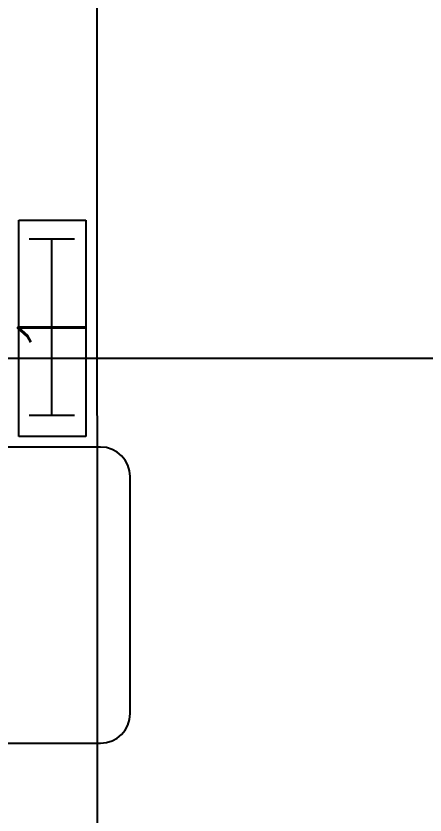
# Model space of a CAD drawing. Header units: inches. Extents: x 567429 to 582707, y 126347 to 133675.
# Drawn here: x 577660.2 to 577729.3, y 129312.1 to 129447 of the extents above; entities that cross this region are included whole.
import ezdxf

# ---------------------------------------------------------------- set-up
doc = ezdxf.new("R2010")
doc.units = ezdxf.units.IN
doc.header["$MEASUREMENT"] = 0
doc.layers.add('BORD', color=3, linetype='Continuous')
doc.layers.add('mobl', color=11, linetype='Continuous')
doc.styles.add('ROMANS', font='romans.shx')

# ---------------------------------------------------------------- blocks, each defined once
blk = doc.blocks.new('BOARD2')
at = {"layer": 'BORD'}
for p, q in [((65.21, -59.62), (65.21, -47.66)), ((65.21, -47.66), (103.79, -47.66)), ((103.79, -47.66), (103.79, -59.62)), ((69.04, -49.53), (69.04, -57.61)), ((100.46, -49.53), (100.46, -57.61)), ((103.79, -59.62), (65.21, -59.62))]:
    blk.add_line(p, q, dxfattribs=at)
at = {"layer": 'BORD', "color": 3}
blk.add_line((69.04, -53.54), (100.46, -53.54), dxfattribs=at)
at = {"layer": 'BORD', "color": 4}
blk.add_line((163.07, -61.63), (-163.07, -61.63), dxfattribs=at)
at = {"layer": 'BORD', "color": 2, "style": 'ROMANS'}
blk.add_text('1', height=12.06, dxfattribs=at).set_placement((78.96, -59.56))

msp = doc.modelspace()

# ---------------------------------------------------------------- linework, layer by layer
at = {"layer": 'mobl', "color": 15}
for p, q in [((577618.49, 129389.2), (577818.49, 129389.2)), ((577674.49, 129374.2), (577634.49, 129374.2)), ((577679.49, 129329.2), (577679.49, 129369.2)), ((577634.49, 129324.2), (577674.49, 129324.2))]:
    msp.add_line(p, q, dxfattribs=at)
for centre, start, end in [((577674.49, 129369.2), 0, 90), ((577674.49, 129329.2), 270, 0)]:
    msp.add_arc(centre, 5, start, end, dxfattribs=at)

# ---------------------------------------------------------------- block references
at = {"layer": 'BORD', "ltscale": 5, "xscale": 0.947301618010808, "yscale": 0.947301618010808, "zscale": 0.947301618010808, "rotation": 90.0091431634973}
msp.add_blockref('BOARD2', (577615.51, 129314.19), dxfattribs=at)

doc.saveas('drawing.dxf')
